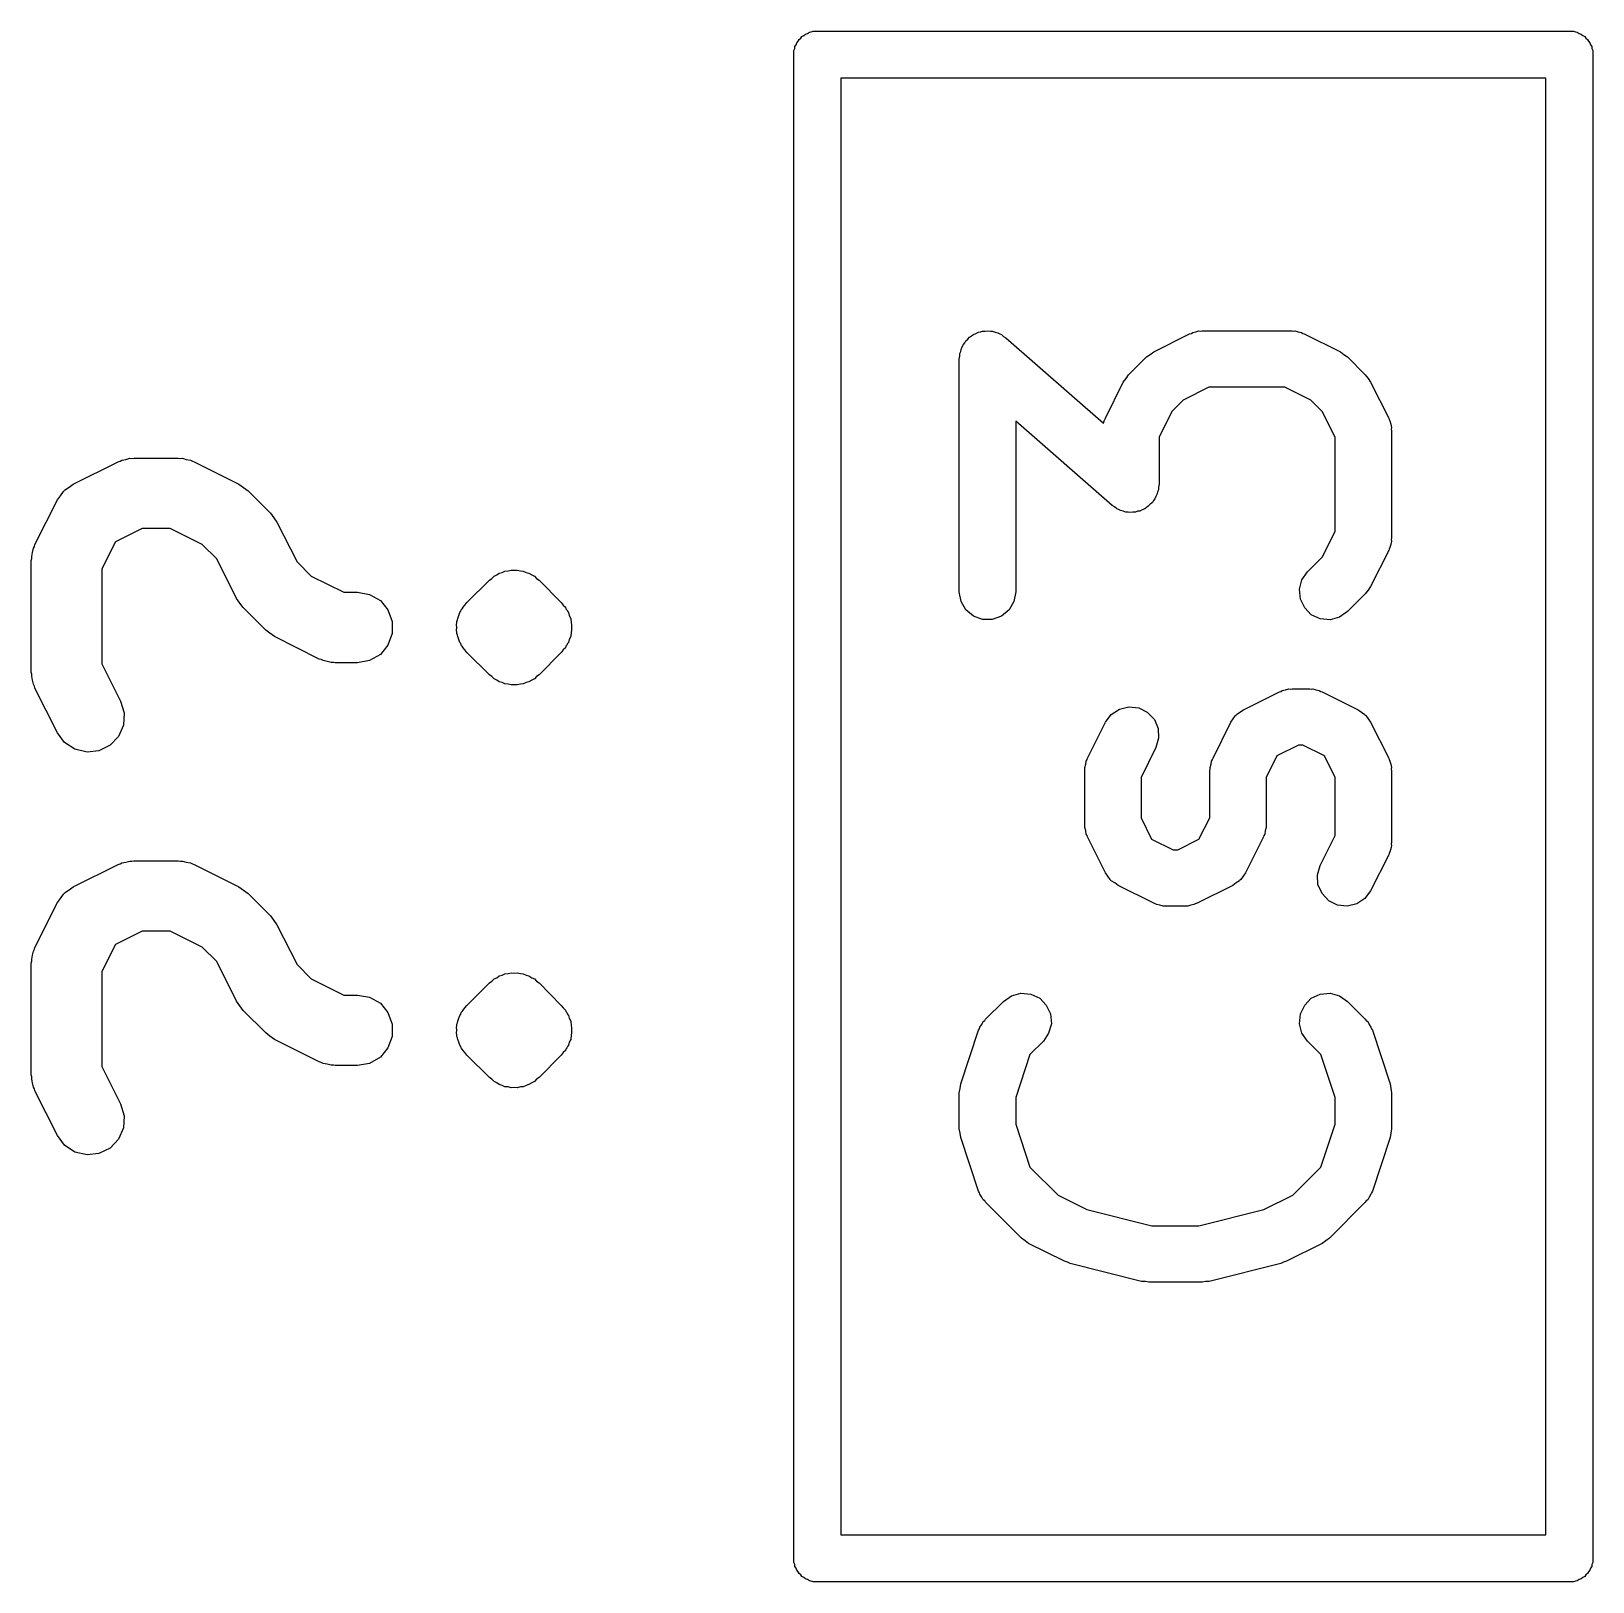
# Model space of a CAD drawing. Extents: x 49 to 243, y -147 to -41.
# Drawn here: x 160.341 to 163.664, y -99.694 to -96.394 of the extents above; entities that cross this region are included whole.
import ezdxf

# ---------------------------------------------------------------- set-up
doc = ezdxf.new("R2010")
doc.units = 0
doc.header["$MEASUREMENT"] = 0
doc.layers.add('BLACK', color=7, linetype='CONTINUOUS')

msp = doc.modelspace()

# ---------------------------------------------------------------- linework, layer by layer
at = {"layer": 'BLACK', "linetype": 'CONTINUOUS'}
for p, q in [((161.985, -96.4029), (161.989, -96.4)), ((161.989, -96.4), (161.993, -96.3985)), ((161.993, -96.3985), (161.997, -96.3963)), ((161.997, -96.3963), (162.001, -96.3955)), ((162.001, -96.3955), (162.005, -96.394)), ((162.005, -96.394), (163.623, -96.394)), ((163.623, -96.394), (163.627, -96.3955)), ((163.627, -96.3955), (163.631, -96.3963)), ((163.631, -96.3963), (163.635, -96.3985)), ((163.635, -96.3985), (163.639, -96.4)), ((163.639, -96.4), (163.643, -96.4029)), ((161.964, -96.4352), (161.966, -96.431)), ((161.966, -96.4266), (161.969, -96.4228)), ((161.966, -96.431), (161.966, -96.4266)), ((161.969, -96.4228), (161.97, -96.4186)), ((161.97, -96.4186), (161.973, -96.4152)), ((161.973, -96.4152), (161.975, -96.4114)), ((161.975, -96.4114), (161.979, -96.4085)), ((161.979, -96.4085), (161.981, -96.4051)), ((161.981, -96.4051), (161.985, -96.4029)), ((163.643, -96.4029), (163.647, -96.4051)), ((163.647, -96.4051), (163.649, -96.4085)), ((163.649, -96.4085), (163.653, -96.4114)), ((163.653, -96.4114), (163.655, -96.4152)), ((163.655, -96.4152), (163.658, -96.4186)), ((163.658, -96.4186), (163.659, -96.4228)), ((163.659, -96.4228), (163.662, -96.4266)), ((163.662, -96.4266), (163.662, -96.431)), ((163.662, -96.431), (163.664, -96.4352)), ((161.964, -96.4528), (161.964, -96.4352)), ((161.964, -99.6352), (161.964, -96.4528)), ((161.964, -96.4528), (161.964, -96.4528)), ((163.664, -96.4352), (163.664, -99.6528)), ((162.064, -96.494), (162.064, -99.594)), ((163.564, -96.494), (162.064, -96.494)), ((163.564, -99.594), (163.564, -96.494)), ((162.322, -97.066), (162.325, -97.0605)), ((162.325, -97.0605), (162.328, -97.0571)), ((162.328, -97.0571), (162.33, -97.0531)), ((162.33, -97.0531), (162.334, -97.0493)), ((162.334, -97.0493), (162.338, -97.0449)), ((162.338, -97.0449), (162.342, -97.0426)), ((162.342, -97.0426), (162.346, -97.0397)), ((162.346, -97.0397), (162.351, -97.0376)), ((162.351, -97.0376), (162.357, -97.0348)), ((162.357, -97.0348), (162.361, -97.0341)), ((162.361, -97.0341), (162.365, -97.0325)), ((162.365, -97.0325), (162.371, -97.0325)), ((162.371, -97.0325), (162.377, -97.0316)), ((162.377, -97.0316), (162.382, -97.0325)), ((162.382, -97.0325), (162.386, -97.0325)), ((162.386, -97.0325), (162.392, -97.0345)), ((162.392, -97.0345), (162.398, -97.0357)), ((162.398, -97.0357), (162.402, -97.0381)), ((162.402, -97.0381), (162.406, -97.0397)), ((162.406, -97.0397), (162.41, -97.0434)), ((162.41, -97.0434), (162.415, -97.0465)), ((162.415, -97.0465), (162.623, -97.2285)), ((162.73, -97.076), (162.806, -97.038)), ((162.806, -97.038), (162.81, -97.037)), ((162.81, -97.037), (162.813, -97.0352)), ((162.813, -97.0352), (162.819, -97.034)), ((162.819, -97.034), (162.826, -97.032)), ((162.826, -97.032), (162.83, -97.0322)), ((162.83, -97.0322), (162.833, -97.0316)), ((162.833, -97.0316), (163.024, -97.0316)), ((163.024, -97.0316), (163.027, -97.0322)), ((163.027, -97.0322), (163.03, -97.032)), ((163.03, -97.032), (163.037, -97.034)), ((163.037, -97.034), (163.044, -97.0352)), ((163.044, -97.0352), (163.047, -97.037)), ((163.047, -97.037), (163.05, -97.038)), ((163.05, -97.038), (163.127, -97.076)), ((162.316, -97.0916), (162.317, -97.0858)), ((162.316, -97.5869), (162.316, -97.0916)), ((162.317, -97.08), (162.319, -97.0757)), ((162.317, -97.0858), (162.317, -97.08)), ((162.319, -97.0757), (162.32, -97.0711)), ((162.32, -97.0711), (162.322, -97.066)), ((162.676, -97.1254), (162.714, -97.0873)), ((162.714, -97.0873), (162.722, -97.0818)), ((162.722, -97.0818), (162.73, -97.076)), ((163.127, -97.076), (163.134, -97.0818)), ((163.134, -97.0818), (163.142, -97.0873)), ((163.142, -97.0873), (163.18, -97.1254)), ((162.671, -97.1332), (162.676, -97.1254)), ((163.18, -97.1254), (163.186, -97.1332)), ((162.627, -97.2172), (162.665, -97.141)), ((162.665, -97.141), (162.671, -97.1332)), ((162.847, -97.1516), (162.792, -97.179)), ((163.009, -97.1516), (162.847, -97.1516)), ((163.064, -97.179), (163.009, -97.1516)), ((163.186, -97.1332), (163.191, -97.141)), ((163.191, -97.141), (163.23, -97.2172)), ((162.792, -97.179), (162.768, -97.2034)), ((163.088, -97.2034), (163.064, -97.179)), ((162.641, -97.4034), (162.436, -97.2238)), ((162.436, -97.2238), (162.436, -97.5869)), ((162.623, -97.2285), (162.624, -97.2235)), ((162.624, -97.2235), (162.626, -97.2205)), ((162.626, -97.2205), (162.627, -97.2172)), ((162.768, -97.2034), (162.741, -97.2582)), ((163.116, -97.2582), (163.088, -97.2034)), ((163.23, -97.2172), (163.231, -97.2205)), ((163.231, -97.2205), (163.232, -97.2235)), ((163.232, -97.2235), (163.234, -97.2304)), ((163.234, -97.2304), (163.236, -97.2371)), ((162.741, -97.2582), (162.741, -97.3583)), ((163.116, -97.4584), (163.116, -97.2582)), ((163.236, -97.2371), (163.235, -97.2406)), ((163.235, -97.2406), (163.236, -97.244)), ((163.236, -97.244), (163.236, -97.4726)), ((160.43, -97.3579), (160.526, -97.3103)), ((160.526, -97.3103), (160.53, -97.309)), ((160.53, -97.309), (160.534, -97.3069)), ((160.534, -97.3069), (160.542, -97.3053)), ((160.542, -97.3053), (160.551, -97.3028)), ((160.551, -97.3028), (160.555, -97.3031)), ((160.555, -97.3031), (160.559, -97.3023)), ((160.559, -97.3023), (160.654, -97.3023)), ((160.654, -97.3023), (160.659, -97.3031)), ((160.659, -97.3031), (160.663, -97.3028)), ((160.663, -97.3028), (160.671, -97.3053)), ((160.671, -97.3053), (160.68, -97.3069)), ((160.68, -97.3069), (160.684, -97.309)), ((160.684, -97.309), (160.688, -97.3103)), ((160.688, -97.3103), (160.783, -97.3579)), ((160.422, -97.3644), (160.43, -97.3579)), ((160.783, -97.3579), (160.793, -97.365)), ((162.741, -97.3583), (162.74, -97.3641)), ((160.349, -97.4866), (160.397, -97.3914)), ((160.397, -97.3914), (160.403, -97.3826)), ((160.403, -97.3826), (160.41, -97.3734)), ((160.41, -97.3734), (160.411, -97.3722)), ((160.411, -97.3722), (160.412, -97.3705)), ((160.412, -97.3705), (160.422, -97.3644)), ((160.793, -97.365), (160.803, -97.3719)), ((160.803, -97.3719), (160.85, -97.4195)), ((162.727, -97.3969), (162.722, -97.4006)), ((162.729, -97.3928), (162.727, -97.3969)), ((162.732, -97.3894), (162.729, -97.3928)), ((162.734, -97.3839), (162.732, -97.3894)), ((162.737, -97.3788), (162.734, -97.3839)), ((162.738, -97.3742), (162.737, -97.3788)), ((162.74, -97.3699), (162.738, -97.3742)), ((162.74, -97.3641), (162.74, -97.3699)), ((160.85, -97.4195), (160.857, -97.4294)), ((160.857, -97.4294), (160.864, -97.439)), ((162.646, -97.4065), (162.641, -97.4034)), ((162.651, -97.4102), (162.646, -97.4065)), ((162.655, -97.4118), (162.651, -97.4102)), ((162.659, -97.4142), (162.655, -97.4118)), ((162.665, -97.4154), (162.659, -97.4142)), ((162.67, -97.4174), (162.665, -97.4154)), ((162.675, -97.4174), (162.67, -97.4174)), ((162.679, -97.4183), (162.675, -97.4174)), ((162.685, -97.4174), (162.679, -97.4183)), ((162.691, -97.4174), (162.685, -97.4174)), ((162.695, -97.4158), (162.691, -97.4174)), ((162.7, -97.4151), (162.695, -97.4158)), ((162.705, -97.4123), (162.7, -97.4151)), ((162.711, -97.4102), (162.705, -97.4123)), ((162.714, -97.4073), (162.711, -97.4102)), ((162.718, -97.405), (162.714, -97.4073)), ((162.722, -97.4006), (162.718, -97.405)), ((160.577, -97.4523), (160.52, -97.4809)), ((160.637, -97.4523), (160.577, -97.4523)), ((160.705, -97.4866), (160.637, -97.4523)), ((160.864, -97.439), (160.907, -97.5234)), ((163.088, -97.5132), (163.116, -97.4584)), ((160.344, -97.5032), (160.346, -97.4945)), ((160.346, -97.4945), (160.348, -97.4908)), ((160.348, -97.4908), (160.349, -97.4866)), ((160.52, -97.4809), (160.491, -97.5379)), ((160.736, -97.517), (160.705, -97.4866)), ((163.231, -97.4961), (163.23, -97.4994)), ((163.232, -97.4931), (163.231, -97.4961)), ((163.234, -97.4862), (163.232, -97.4931)), ((163.236, -97.4794), (163.234, -97.4862)), ((163.236, -97.4726), (163.235, -97.476)), ((163.235, -97.476), (163.236, -97.4794)), ((160.341, -97.5202), (160.342, -97.5159)), ((160.341, -97.7583), (160.341, -97.5202)), ((160.342, -97.5116), (160.344, -97.5032)), ((160.342, -97.5159), (160.342, -97.5116)), ((160.778, -97.6013), (160.736, -97.517)), ((160.907, -97.5234), (160.937, -97.5538)), ((163.057, -97.5444), (163.088, -97.5132)), ((163.23, -97.4994), (163.191, -97.5756)), ((160.491, -97.5379), (160.491, -97.7406)), ((160.937, -97.5538), (161.006, -97.588)), ((161.268, -97.61), (161.316, -97.5624)), ((161.316, -97.5624), (161.321, -97.5586)), ((161.321, -97.5586), (161.326, -97.554)), ((161.326, -97.554), (161.332, -97.5512)), ((161.332, -97.5512), (161.337, -97.5475)), ((161.337, -97.5475), (161.343, -97.5458)), ((161.343, -97.5458), (161.349, -97.543)), ((161.349, -97.543), (161.356, -97.5424)), ((161.356, -97.5424), (161.362, -97.5407)), ((161.362, -97.5407), (161.369, -97.5413)), ((161.369, -97.5413), (161.375, -97.5407)), ((161.375, -97.5407), (161.382, -97.5424)), ((161.382, -97.5424), (161.388, -97.543)), ((161.388, -97.543), (161.394, -97.5458)), ((161.394, -97.5458), (161.4, -97.5475)), ((161.4, -97.5475), (161.406, -97.5512)), ((161.406, -97.5512), (161.412, -97.554)), ((161.412, -97.554), (161.416, -97.5586)), ((161.416, -97.5586), (161.422, -97.5624)), ((161.422, -97.5624), (161.469, -97.61)), ((163.04, -97.5816), (163.045, -97.5615)), ((163.045, -97.5615), (163.057, -97.5444)), ((161.006, -97.588), (161.035, -97.588)), ((161.035, -97.588), (161.061, -97.5926)), ((161.061, -97.5926), (161.084, -97.6056)), ((162.32, -97.6074), (162.316, -97.5869)), ((162.436, -97.5869), (162.432, -97.6074)), ((163.042, -97.6024), (163.04, -97.5816)), ((163.18, -97.5912), (163.142, -97.6293)), ((163.186, -97.5833), (163.18, -97.5912)), ((163.191, -97.5756), (163.186, -97.5833)), ((160.785, -97.611), (160.778, -97.6013)), ((160.792, -97.6208), (160.785, -97.611)), ((160.84, -97.6685), (160.792, -97.6208)), ((161.084, -97.6056), (161.1, -97.6255)), ((161.1, -97.6255), (161.109, -97.65)), ((161.253, -97.6314), (161.255, -97.6286)), ((161.255, -97.6286), (161.256, -97.6255)), ((161.256, -97.6255), (161.258, -97.623)), ((161.258, -97.623), (161.26, -97.62)), ((161.26, -97.62), (161.264, -97.6154)), ((161.264, -97.6154), (161.268, -97.61)), ((161.469, -97.61), (161.473, -97.6154)), ((161.473, -97.6154), (161.478, -97.62)), ((161.478, -97.62), (161.479, -97.623)), ((161.479, -97.623), (161.481, -97.6255)), ((161.481, -97.6255), (161.482, -97.6286)), ((161.482, -97.6286), (161.484, -97.6314)), ((162.33, -97.6254), (162.32, -97.6074)), ((162.346, -97.6388), (162.33, -97.6254)), ((162.422, -97.6254), (162.406, -97.6388)), ((162.432, -97.6074), (162.422, -97.6254)), ((163.051, -97.6213), (163.042, -97.6024)), ((163.065, -97.636), (163.051, -97.6213)), ((163.142, -97.6293), (163.125, -97.6412)), ((161.109, -97.65), (161.109, -97.6761)), ((161.246, -97.6565), (161.247, -97.6533)), ((161.247, -97.663), (161.246, -97.6565)), ((161.247, -97.65), (161.248, -97.6469)), ((161.247, -97.6533), (161.247, -97.65)), ((161.248, -97.6469), (161.249, -97.6436)), ((161.249, -97.6436), (161.251, -97.6377)), ((161.251, -97.6377), (161.253, -97.6314)), ((161.484, -97.6314), (161.486, -97.6377)), ((161.486, -97.6377), (161.489, -97.6436)), ((161.489, -97.6436), (161.489, -97.6469)), ((161.489, -97.6469), (161.49, -97.65)), ((161.49, -97.65), (161.49, -97.6533)), ((161.49, -97.6533), (161.491, -97.6565)), ((161.491, -97.6565), (161.491, -97.663)), ((162.365, -97.6459), (162.346, -97.6388)), ((162.386, -97.6459), (162.365, -97.6459)), ((162.406, -97.6388), (162.386, -97.6459)), ((163.084, -97.6448), (163.065, -97.636)), ((163.105, -97.6466), (163.084, -97.6448)), ((163.125, -97.6412), (163.105, -97.6466)), ((160.849, -97.6753), (160.84, -97.6685)), ((160.859, -97.6825), (160.849, -97.6753)), ((160.954, -97.7301), (160.859, -97.6825)), ((161.109, -97.6761), (161.1, -97.7005)), ((161.246, -97.6696), (161.247, -97.663)), ((161.247, -97.6728), (161.246, -97.6696)), ((161.247, -97.6761), (161.247, -97.6728)), ((161.248, -97.6792), (161.247, -97.6761)), ((161.249, -97.6825), (161.248, -97.6792)), ((161.251, -97.6884), (161.249, -97.6825)), ((161.253, -97.6947), (161.251, -97.6884)), ((161.255, -97.6974), (161.253, -97.6947)), ((161.484, -97.6947), (161.482, -97.6974)), ((161.486, -97.6884), (161.484, -97.6947)), ((161.489, -97.6825), (161.486, -97.6884)), ((161.49, -97.6761), (161.489, -97.6792)), ((161.489, -97.6792), (161.489, -97.6825)), ((161.491, -97.6696), (161.49, -97.6728)), ((161.49, -97.6728), (161.49, -97.6761)), ((161.491, -97.663), (161.491, -97.6696)), ((161.084, -97.7205), (161.061, -97.7335)), ((161.1, -97.7005), (161.084, -97.7205)), ((161.256, -97.7005), (161.255, -97.6974)), ((161.258, -97.7031), (161.256, -97.7005)), ((161.26, -97.7061), (161.258, -97.7031)), ((161.264, -97.7107), (161.26, -97.7061)), ((161.268, -97.7161), (161.264, -97.7107)), ((161.316, -97.7637), (161.268, -97.7161)), ((161.469, -97.7161), (161.422, -97.7637)), ((161.473, -97.7107), (161.469, -97.7161)), ((161.478, -97.7061), (161.473, -97.7107)), ((161.479, -97.7031), (161.478, -97.7061)), ((161.481, -97.7005), (161.479, -97.7031)), ((161.482, -97.6974), (161.481, -97.7005)), ((160.342, -97.7625), (160.341, -97.7583)), ((160.342, -97.7669), (160.342, -97.7625)), ((160.491, -97.7406), (160.531, -97.82)), ((160.958, -97.7314), (160.954, -97.7301)), ((160.962, -97.7335), (160.958, -97.7314)), ((160.971, -97.7351), (160.962, -97.7335)), ((160.979, -97.7376), (160.971, -97.7351)), ((160.984, -97.7373), (160.979, -97.7376)), ((160.988, -97.738), (160.984, -97.7373)), ((161.035, -97.738), (160.988, -97.738)), ((161.061, -97.7335), (161.035, -97.738)), ((160.344, -97.7753), (160.342, -97.7669)), ((160.346, -97.7839), (160.344, -97.7753)), ((160.348, -97.7877), (160.346, -97.7839)), ((160.349, -97.7918), (160.348, -97.7877)), ((160.397, -97.8871), (160.349, -97.7918)), ((161.321, -97.7675), (161.316, -97.7637)), ((161.326, -97.7721), (161.321, -97.7675)), ((161.332, -97.7749), (161.326, -97.7721)), ((161.337, -97.7786), (161.332, -97.7749)), ((161.343, -97.7803), (161.337, -97.7786)), ((161.349, -97.7831), (161.343, -97.7803)), ((161.356, -97.7837), (161.349, -97.7831)), ((161.362, -97.7854), (161.356, -97.7837)), ((161.369, -97.7848), (161.362, -97.7854)), ((161.375, -97.7854), (161.369, -97.7848)), ((161.382, -97.7837), (161.375, -97.7854)), ((161.388, -97.7831), (161.382, -97.7837)), ((161.394, -97.7803), (161.388, -97.7831)), ((161.4, -97.7786), (161.394, -97.7803)), ((161.406, -97.7749), (161.4, -97.7786)), ((161.412, -97.7721), (161.406, -97.7749)), ((161.416, -97.7675), (161.412, -97.7721)), ((161.422, -97.7637), (161.416, -97.7675)), ((163.01, -97.7959), (163.017, -97.7939)), ((163.017, -97.7939), (163.02, -97.7941)), ((163.02, -97.7941), (163.024, -97.7935)), ((163.024, -97.7935), (163.062, -97.7935)), ((163.062, -97.7935), (163.065, -97.7941)), ((163.065, -97.7941), (163.068, -97.7939)), ((163.068, -97.7939), (163.075, -97.7959)), ((160.531, -97.82), (160.539, -97.8449)), ((162.921, -97.838), (162.997, -97.7999)), ((162.997, -97.7999), (163, -97.7989)), ((163, -97.7989), (163.003, -97.7971)), ((163.003, -97.7971), (163.01, -97.7959)), ((163.075, -97.7959), (163.082, -97.7971)), ((163.082, -97.7971), (163.085, -97.7989)), ((163.085, -97.7989), (163.088, -97.7999)), ((163.088, -97.7999), (163.165, -97.838)), ((160.539, -97.8449), (160.537, -97.8709)), ((162.627, -97.8648), (162.639, -97.8481)), ((162.639, -97.8481), (162.657, -97.8366)), ((162.657, -97.8366), (162.677, -97.8317)), ((162.677, -97.8317), (162.698, -97.8341)), ((162.698, -97.8341), (162.716, -97.8434)), ((162.716, -97.8434), (162.731, -97.8586)), ((162.731, -97.8586), (162.739, -97.8777)), ((162.894, -97.8648), (162.899, -97.8577)), ((162.899, -97.8577), (162.904, -97.8504)), ((162.904, -97.8504), (162.905, -97.8494)), ((162.905, -97.8494), (162.906, -97.8481)), ((162.906, -97.8481), (162.913, -97.8432)), ((162.913, -97.8432), (162.921, -97.838)), ((163.165, -97.838), (163.172, -97.8432)), ((163.172, -97.8432), (163.179, -97.8481)), ((163.179, -97.8481), (163.18, -97.8494)), ((163.18, -97.8494), (163.181, -97.8504)), ((163.181, -97.8504), (163.186, -97.8577)), ((163.186, -97.8577), (163.191, -97.8648)), ((160.412, -97.908), (160.397, -97.8871)), ((160.527, -97.8948), (160.509, -97.9138)), ((160.537, -97.8709), (160.527, -97.8948)), ((162.589, -97.941), (162.627, -97.8648)), ((162.739, -97.8777), (162.74, -97.8985)), ((162.856, -97.941), (162.894, -97.8648)), ((163.191, -97.8648), (163.23, -97.941)), ((160.434, -97.9223), (160.412, -97.908)), ((160.46, -97.9284), (160.434, -97.9223)), ((160.485, -97.9254), (160.46, -97.9284)), ((160.509, -97.9138), (160.485, -97.9254)), ((162.734, -97.9185), (162.703, -97.982)), ((162.74, -97.8985), (162.734, -97.9185)), ((163.038, -97.9135), (162.992, -97.9363)), ((163.047, -97.9135), (163.038, -97.9135)), ((163.093, -97.9363), (163.047, -97.9135)), ((162.583, -97.9609), (162.585, -97.9542)), ((162.583, -97.9644), (162.583, -97.9609)), ((162.585, -97.9542), (162.586, -97.9473)), ((162.586, -97.9473), (162.588, -97.9443)), ((162.588, -97.9443), (162.589, -97.941)), ((162.85, -97.9609), (162.852, -97.9542)), ((162.85, -97.9644), (162.85, -97.9609)), ((162.852, -97.9542), (162.853, -97.9473)), ((162.853, -97.9473), (162.855, -97.9443)), ((162.855, -97.9443), (162.856, -97.941)), ((162.992, -97.9363), (162.969, -97.982)), ((163.116, -97.982), (163.093, -97.9363)), ((163.23, -97.941), (163.231, -97.9443)), ((163.231, -97.9443), (163.232, -97.9473)), ((163.232, -97.9473), (163.234, -97.9542)), ((163.234, -97.9542), (163.236, -97.9609)), ((163.236, -97.9609), (163.235, -97.9644)), ((162.583, -97.9678), (162.583, -97.9644)), ((162.583, -98.0821), (162.583, -97.9678)), ((162.703, -97.982), (162.703, -98.0679)), ((162.849, -97.9678), (162.85, -97.9644)), ((162.849, -98.0679), (162.849, -97.9678)), ((162.969, -97.982), (162.969, -98.0821)), ((163.116, -98.106), (163.116, -97.982)), ((163.235, -97.9644), (163.236, -97.9678)), ((163.236, -97.9678), (163.236, -98.1202)), ((162.583, -98.0855), (162.583, -98.0821)), ((162.583, -98.089), (162.583, -98.0855)), ((162.585, -98.0957), (162.583, -98.089)), ((162.703, -98.0679), (162.725, -98.1136)), ((162.826, -98.1136), (162.849, -98.0679)), ((162.969, -98.089), (162.967, -98.0957)), ((162.969, -98.0821), (162.969, -98.0855)), ((162.969, -98.0855), (162.969, -98.089)), ((162.586, -98.1026), (162.585, -98.0957)), ((162.588, -98.1056), (162.586, -98.1026)), ((162.589, -98.1089), (162.588, -98.1056)), ((162.627, -98.1851), (162.589, -98.1089)), ((162.725, -98.1136), (162.771, -98.1364)), ((162.781, -98.1364), (162.826, -98.1136)), ((162.963, -98.1089), (162.925, -98.1851)), ((162.964, -98.1056), (162.963, -98.1089)), ((162.966, -98.1026), (162.964, -98.1056)), ((162.967, -98.0957), (162.966, -98.1026)), ((163.084, -98.1695), (163.116, -98.106)), ((163.236, -98.127), (163.234, -98.1338)), ((163.236, -98.1202), (163.235, -98.1236)), ((163.235, -98.1236), (163.236, -98.127)), ((160.542, -98.1625), (160.551, -98.16)), ((160.551, -98.16), (160.555, -98.1602)), ((160.555, -98.1602), (160.559, -98.1595)), ((160.559, -98.1595), (160.654, -98.1595)), ((160.654, -98.1595), (160.659, -98.1602)), ((160.659, -98.1602), (160.663, -98.16)), ((160.663, -98.16), (160.671, -98.1625)), ((162.771, -98.1364), (162.781, -98.1364)), ((163.23, -98.147), (163.191, -98.2232)), ((163.231, -98.1437), (163.23, -98.147)), ((163.232, -98.1407), (163.231, -98.1437)), ((163.234, -98.1338), (163.232, -98.1407)), ((160.43, -98.215), (160.526, -98.1674)), ((160.526, -98.1674), (160.53, -98.1662)), ((160.53, -98.1662), (160.534, -98.164)), ((160.534, -98.164), (160.542, -98.1625)), ((160.671, -98.1625), (160.68, -98.164)), ((160.68, -98.164), (160.684, -98.1662)), ((160.684, -98.1662), (160.688, -98.1674)), ((160.688, -98.1674), (160.783, -98.215)), ((162.632, -98.1922), (162.627, -98.1851)), ((162.637, -98.1995), (162.632, -98.1922)), ((162.92, -98.1922), (162.915, -98.1995)), ((162.925, -98.1851), (162.92, -98.1922)), ((163.078, -98.1895), (163.084, -98.1695)), ((163.079, -98.2103), (163.078, -98.1895)), ((160.411, -98.2293), (160.412, -98.2276)), ((160.412, -98.2276), (160.422, -98.2216)), ((160.422, -98.2216), (160.43, -98.215)), ((160.783, -98.215), (160.793, -98.2222)), ((160.793, -98.2222), (160.803, -98.2291)), ((162.638, -98.2005), (162.637, -98.1995)), ((162.639, -98.2019), (162.638, -98.2005)), ((162.647, -98.2067), (162.639, -98.2019)), ((162.654, -98.212), (162.647, -98.2067)), ((162.73, -98.25), (162.654, -98.212)), ((162.898, -98.212), (162.822, -98.25)), ((162.905, -98.2067), (162.898, -98.212)), ((162.912, -98.2019), (162.905, -98.2067)), ((162.913, -98.2005), (162.912, -98.2019)), ((162.915, -98.1995), (162.913, -98.2005)), ((163.088, -98.2294), (163.079, -98.2103)), ((163.191, -98.2232), (163.179, -98.2399)), ((160.349, -98.3438), (160.397, -98.2486)), ((160.397, -98.2486), (160.403, -98.2397)), ((160.403, -98.2397), (160.41, -98.2305)), ((160.41, -98.2305), (160.411, -98.2293)), ((160.803, -98.2291), (160.85, -98.2767)), ((162.733, -98.251), (162.73, -98.25)), ((162.736, -98.2528), (162.733, -98.251)), ((162.743, -98.254), (162.736, -98.2528)), ((162.75, -98.256), (162.743, -98.254)), ((162.753, -98.2558), (162.75, -98.256)), ((162.757, -98.2564), (162.753, -98.2558)), ((162.795, -98.2564), (162.757, -98.2564)), ((162.798, -98.2558), (162.795, -98.2564)), ((162.802, -98.256), (162.798, -98.2558)), ((162.809, -98.254), (162.802, -98.256)), ((162.815, -98.2528), (162.809, -98.254)), ((162.818, -98.251), (162.815, -98.2528)), ((162.822, -98.25), (162.818, -98.251)), ((163.102, -98.2446), (163.088, -98.2294)), ((163.121, -98.2539), (163.102, -98.2446)), ((163.141, -98.2563), (163.121, -98.2539)), ((163.162, -98.2514), (163.141, -98.2563)), ((163.179, -98.2399), (163.162, -98.2514)), ((160.85, -98.2767), (160.857, -98.2865)), ((160.857, -98.2865), (160.864, -98.2962)), ((160.577, -98.3095), (160.52, -98.338)), ((160.637, -98.3095), (160.577, -98.3095)), ((160.705, -98.3437), (160.637, -98.3095)), ((160.864, -98.2962), (160.907, -98.3805)), ((160.342, -98.3688), (160.344, -98.3603)), ((160.344, -98.3603), (160.346, -98.3517)), ((160.346, -98.3517), (160.348, -98.3479)), ((160.348, -98.3479), (160.349, -98.3438)), ((160.52, -98.338), (160.491, -98.395)), ((160.736, -98.3741), (160.705, -98.3437)), ((160.341, -98.3773), (160.342, -98.3731)), ((160.341, -98.6154), (160.341, -98.3773)), ((160.342, -98.3731), (160.342, -98.3688)), ((160.778, -98.4585), (160.736, -98.3741)), ((160.907, -98.3805), (160.937, -98.4109)), ((160.491, -98.395), (160.491, -98.5977)), ((160.937, -98.4109), (161.006, -98.4452)), ((161.268, -98.4672), (161.316, -98.4195)), ((161.316, -98.4195), (161.321, -98.4158)), ((161.321, -98.4158), (161.326, -98.4111)), ((161.326, -98.4111), (161.332, -98.4084)), ((161.332, -98.4084), (161.337, -98.4046)), ((161.337, -98.4046), (161.343, -98.4029)), ((161.343, -98.4029), (161.349, -98.4001)), ((161.349, -98.4001), (161.356, -98.3996)), ((161.356, -98.3996), (161.362, -98.3979)), ((161.362, -98.3979), (161.369, -98.3984)), ((161.369, -98.3984), (161.375, -98.3979)), ((161.375, -98.3979), (161.382, -98.3996)), ((161.382, -98.3996), (161.388, -98.4001)), ((161.388, -98.4001), (161.394, -98.4029)), ((161.394, -98.4029), (161.4, -98.4046)), ((161.4, -98.4046), (161.406, -98.4084)), ((161.406, -98.4084), (161.412, -98.4111)), ((161.412, -98.4111), (161.416, -98.4158)), ((161.416, -98.4158), (161.422, -98.4195)), ((161.422, -98.4195), (161.469, -98.4672)), ((160.785, -98.4682), (160.778, -98.4585)), ((161.006, -98.4452), (161.035, -98.4452)), ((161.035, -98.4452), (161.061, -98.4497)), ((161.061, -98.4497), (161.084, -98.4627)), ((162.372, -98.4968), (162.41, -98.4587)), ((162.41, -98.4587), (162.427, -98.4468)), ((162.427, -98.4468), (162.447, -98.4414)), ((162.447, -98.4414), (162.468, -98.4432)), ((162.468, -98.4432), (162.487, -98.452)), ((162.487, -98.452), (162.501, -98.4667)), ((163.051, -98.4667), (163.065, -98.452)), ((163.065, -98.452), (163.084, -98.4432)), ((163.084, -98.4432), (163.105, -98.4414)), ((163.105, -98.4414), (163.125, -98.4468)), ((163.125, -98.4468), (163.142, -98.4587)), ((163.142, -98.4587), (163.18, -98.4968)), ((160.792, -98.478), (160.785, -98.4682)), ((160.84, -98.5256), (160.792, -98.478)), ((161.084, -98.4627), (161.1, -98.4827)), ((161.1, -98.4827), (161.109, -98.5072)), ((161.251, -98.4948), (161.253, -98.4885)), ((161.253, -98.4885), (161.255, -98.4858)), ((161.255, -98.4858), (161.256, -98.4827)), ((161.256, -98.4827), (161.258, -98.4802)), ((161.258, -98.4802), (161.26, -98.4772)), ((161.26, -98.4772), (161.264, -98.4725)), ((161.264, -98.4725), (161.268, -98.4672)), ((161.469, -98.4672), (161.473, -98.4725)), ((161.473, -98.4725), (161.478, -98.4772)), ((161.478, -98.4772), (161.479, -98.4802)), ((161.479, -98.4802), (161.481, -98.4827)), ((161.481, -98.4827), (161.482, -98.4858)), ((161.482, -98.4858), (161.484, -98.4885)), ((161.484, -98.4885), (161.486, -98.4948)), ((162.501, -98.4667), (162.51, -98.4856)), ((162.51, -98.4856), (162.512, -98.5064)), ((163.04, -98.5064), (163.042, -98.4856)), ((163.042, -98.4856), (163.051, -98.4667)), ((160.849, -98.5325), (160.84, -98.5256)), ((161.109, -98.5072), (161.109, -98.5332)), ((161.246, -98.5137), (161.247, -98.5105)), ((161.247, -98.5202), (161.246, -98.5137)), ((161.246, -98.5267), (161.247, -98.5202)), ((161.247, -98.5299), (161.246, -98.5267)), ((161.247, -98.5072), (161.248, -98.5041)), ((161.247, -98.5105), (161.247, -98.5072)), ((161.248, -98.5041), (161.249, -98.5008)), ((161.249, -98.5008), (161.251, -98.4948)), ((161.486, -98.4948), (161.489, -98.5008)), ((161.489, -98.5008), (161.489, -98.5041)), ((161.489, -98.5041), (161.49, -98.5072)), ((161.49, -98.5072), (161.49, -98.5105)), ((161.49, -98.5105), (161.491, -98.5137)), ((161.491, -98.5267), (161.49, -98.5299)), ((161.491, -98.5137), (161.491, -98.5202)), ((161.491, -98.5202), (161.491, -98.5267)), ((162.319, -98.6345), (162.357, -98.5203)), ((162.357, -98.5203), (162.359, -98.5172)), ((162.359, -98.5172), (162.36, -98.5139)), ((162.36, -98.5139), (162.364, -98.5081)), ((162.364, -98.5081), (162.367, -98.5019)), ((162.367, -98.5019), (162.37, -98.4996)), ((162.37, -98.4996), (162.372, -98.4968)), ((162.506, -98.5265), (162.495, -98.5436)), ((162.512, -98.5064), (162.506, -98.5265)), ((163.045, -98.5265), (163.04, -98.5064)), ((163.057, -98.5436), (163.045, -98.5265)), ((163.18, -98.4968), (163.182, -98.4996)), ((163.182, -98.4996), (163.185, -98.5019)), ((163.185, -98.5019), (163.188, -98.5081)), ((163.188, -98.5081), (163.192, -98.5139)), ((163.192, -98.5139), (163.193, -98.5172)), ((163.193, -98.5172), (163.195, -98.5203)), ((163.195, -98.5203), (163.233, -98.6345)), ((160.859, -98.5397), (160.849, -98.5325)), ((160.954, -98.5873), (160.859, -98.5397)), ((161.1, -98.5577), (161.084, -98.5776)), ((161.109, -98.5332), (161.1, -98.5577)), ((161.247, -98.5332), (161.247, -98.5299)), ((161.248, -98.5363), (161.247, -98.5332)), ((161.249, -98.5396), (161.248, -98.5363)), ((161.251, -98.5456), (161.249, -98.5396)), ((161.253, -98.5519), (161.251, -98.5456)), ((161.255, -98.5546), (161.253, -98.5519)), ((161.256, -98.5577), (161.255, -98.5546)), ((161.258, -98.5602), (161.256, -98.5577)), ((161.481, -98.5577), (161.479, -98.5602)), ((161.482, -98.5546), (161.481, -98.5577)), ((161.484, -98.5519), (161.482, -98.5546)), ((161.486, -98.5455), (161.484, -98.5519)), ((161.489, -98.5396), (161.486, -98.5455)), ((161.49, -98.5332), (161.489, -98.5363)), ((161.489, -98.5363), (161.489, -98.5396)), ((161.49, -98.5299), (161.49, -98.5332)), ((162.495, -98.5436), (162.466, -98.5716)), ((163.085, -98.5716), (163.057, -98.5436)), ((160.958, -98.5885), (160.954, -98.5873)), ((160.962, -98.5907), (160.958, -98.5885)), ((160.971, -98.5922), (160.962, -98.5907)), ((160.979, -98.5947), (160.971, -98.5922)), ((161.061, -98.5907), (161.035, -98.5952)), ((161.084, -98.5776), (161.061, -98.5907)), ((161.26, -98.5632), (161.258, -98.5602)), ((161.264, -98.5678), (161.26, -98.5632)), ((161.268, -98.5732), (161.264, -98.5678)), ((161.316, -98.6208), (161.268, -98.5732)), ((161.469, -98.5732), (161.422, -98.6208)), ((161.473, -98.5678), (161.469, -98.5732)), ((161.478, -98.5632), (161.473, -98.5678)), ((161.479, -98.5602), (161.478, -98.5632)), ((162.466, -98.5716), (162.436, -98.6633)), ((163.116, -98.6633), (163.085, -98.5716)), ((160.342, -98.6197), (160.341, -98.6154)), ((160.342, -98.624), (160.342, -98.6197)), ((160.344, -98.6324), (160.342, -98.624)), ((160.491, -98.5977), (160.531, -98.6771)), ((160.984, -98.5944), (160.979, -98.5947)), ((160.988, -98.5952), (160.984, -98.5944)), ((161.035, -98.5952), (160.988, -98.5952)), ((161.321, -98.6246), (161.316, -98.6208)), ((161.326, -98.6292), (161.321, -98.6246)), ((161.416, -98.6246), (161.412, -98.6292)), ((161.422, -98.6208), (161.416, -98.6246)), ((160.346, -98.6411), (160.344, -98.6324)), ((160.348, -98.6448), (160.346, -98.6411)), ((160.349, -98.649), (160.348, -98.6448)), ((160.397, -98.7442), (160.349, -98.649)), ((161.332, -98.632), (161.326, -98.6292)), ((161.337, -98.6358), (161.332, -98.632)), ((161.343, -98.6375), (161.337, -98.6358)), ((161.349, -98.6403), (161.343, -98.6375)), ((161.356, -98.6408), (161.349, -98.6403)), ((161.362, -98.6425), (161.356, -98.6408)), ((161.369, -98.642), (161.362, -98.6425)), ((161.375, -98.6425), (161.369, -98.642)), ((161.382, -98.6408), (161.375, -98.6425)), ((161.388, -98.6403), (161.382, -98.6408)), ((161.394, -98.6375), (161.388, -98.6403)), ((161.4, -98.6358), (161.394, -98.6375)), ((161.406, -98.632), (161.4, -98.6358)), ((161.412, -98.6292), (161.406, -98.632)), ((162.316, -98.6535), (162.318, -98.6441)), ((162.316, -98.7297), (162.316, -98.6535)), ((162.318, -98.6441), (162.319, -98.6345)), ((163.233, -98.6345), (163.234, -98.6441)), ((163.234, -98.6441), (163.236, -98.6535)), ((163.236, -98.6535), (163.236, -98.7297)), ((160.531, -98.6771), (160.539, -98.7021)), ((162.436, -98.6633), (162.436, -98.72)), ((163.116, -98.72), (163.116, -98.6633)), ((160.539, -98.7021), (160.537, -98.7281)), ((162.436, -98.72), (162.466, -98.8116)), ((163.085, -98.8116), (163.116, -98.72)), ((160.412, -98.7651), (160.397, -98.7442)), ((160.527, -98.752), (160.509, -98.7709)), ((160.537, -98.7281), (160.527, -98.752)), ((162.318, -98.7392), (162.316, -98.7297)), ((162.319, -98.7487), (162.318, -98.7392)), ((162.357, -98.863), (162.319, -98.7487)), ((163.233, -98.7487), (163.195, -98.863)), ((163.234, -98.7392), (163.233, -98.7487)), ((163.236, -98.7297), (163.234, -98.7392)), ((160.434, -98.7795), (160.412, -98.7651)), ((160.46, -98.7855), (160.434, -98.7795)), ((160.485, -98.7826), (160.46, -98.7855)), ((160.509, -98.7709), (160.485, -98.7826)), ((162.466, -98.8116), (162.526, -98.8709)), ((163.026, -98.8709), (163.085, -98.8116)), ((162.359, -98.866), (162.357, -98.863)), ((162.36, -98.8694), (162.359, -98.866)), ((162.364, -98.8751), (162.36, -98.8694)), ((162.367, -98.8813), (162.364, -98.8751)), ((162.37, -98.8836), (162.367, -98.8813)), ((162.372, -98.8864), (162.37, -98.8836)), ((162.448, -98.9626), (162.372, -98.8864)), ((162.526, -98.8709), (162.587, -98.9017)), ((162.964, -98.9017), (163.026, -98.8709)), ((163.18, -98.8864), (163.104, -98.9626)), ((163.182, -98.8836), (163.18, -98.8864)), ((163.185, -98.8813), (163.182, -98.8836)), ((163.188, -98.8751), (163.185, -98.8813)), ((163.192, -98.8694), (163.188, -98.8751)), ((163.193, -98.866), (163.192, -98.8694)), ((163.195, -98.863), (163.193, -98.866)), ((162.587, -98.9017), (162.726, -98.9364)), ((162.826, -98.9364), (162.964, -98.9017)), ((162.726, -98.9364), (162.826, -98.9364)), ((162.456, -98.9681), (162.448, -98.9626)), ((162.463, -98.9739), (162.456, -98.9681)), ((162.54, -99.012), (162.463, -98.9739)), ((163.088, -98.9739), (163.012, -99.012)), ((163.096, -98.9681), (163.088, -98.9739)), ((163.104, -98.9626), (163.096, -98.9681)), ((162.546, -99.0138), (162.54, -99.012)), ((162.552, -99.0165), (162.546, -99.0138)), ((162.704, -99.0546), (162.552, -99.0165)), ((163, -99.0165), (162.848, -99.0546)), ((163.006, -99.0138), (163, -99.0165)), ((163.012, -99.012), (163.006, -99.0138)), ((162.712, -99.0551), (162.704, -99.0546)), ((162.719, -99.0564), (162.712, -99.0551)), ((162.833, -99.0564), (162.719, -99.0564)), ((162.84, -99.0551), (162.833, -99.0564)), ((162.848, -99.0546), (162.84, -99.0551)), ((162.064, -99.594), (163.564, -99.594)), ((161.964, -99.6528), (161.964, -99.6352)), ((161.966, -99.657), (161.964, -99.6528)), ((163.664, -99.6528), (163.662, -99.657)), ((161.966, -99.6614), (161.966, -99.657)), ((161.969, -99.6652), (161.966, -99.6614)), ((161.97, -99.6694), (161.969, -99.6652)), ((161.973, -99.6728), (161.97, -99.6694)), ((161.975, -99.6766), (161.973, -99.6728)), ((161.979, -99.6795), (161.975, -99.6766)), ((161.981, -99.6829), (161.979, -99.6795)), ((161.985, -99.6851), (161.981, -99.6829)), ((161.989, -99.688), (161.985, -99.6851)), ((161.993, -99.6895), (161.989, -99.688)), ((161.997, -99.6917), (161.993, -99.6895)), ((163.635, -99.6895), (163.631, -99.6917)), ((163.639, -99.688), (163.635, -99.6895)), ((163.643, -99.6851), (163.639, -99.688)), ((163.647, -99.6829), (163.643, -99.6851)), ((163.649, -99.6795), (163.647, -99.6829)), ((163.653, -99.6766), (163.649, -99.6795)), ((163.655, -99.6728), (163.653, -99.6766)), ((163.658, -99.6694), (163.655, -99.6728)), ((163.659, -99.6652), (163.658, -99.6694)), ((163.662, -99.6614), (163.659, -99.6652)), ((163.662, -99.657), (163.662, -99.6614)), ((162.001, -99.6925), (161.997, -99.6917)), ((162.005, -99.694), (162.001, -99.6925)), ((163.623, -99.694), (162.005, -99.694)), ((163.627, -99.6925), (163.623, -99.694)), ((163.631, -99.6917), (163.627, -99.6925))]:
    msp.add_line(p, q, dxfattribs=at)

doc.saveas('drawing.dxf')
